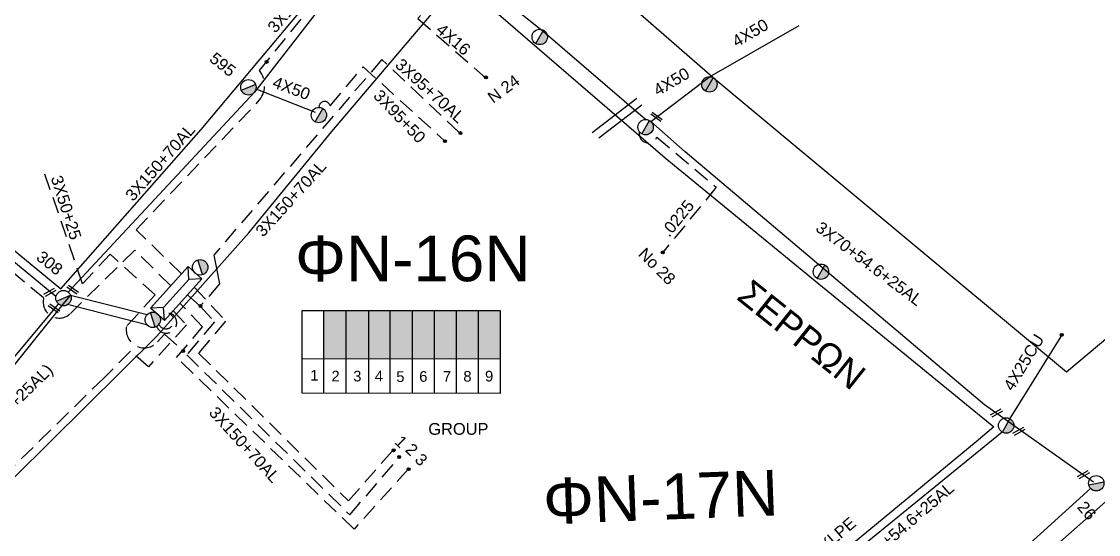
# Model space of a CAD drawing. Header units: millimetres. Extents: x 898 to 5598, y 789 to 3443.
# Drawn here: x 1636.7 to 1801.7, y 1351.7 to 1430.2 of the extents above; entities that cross this region are included whole.
import ezdxf

# ---------------------------------------------------------------- set-up
doc = ezdxf.new("R2010")
doc.units = ezdxf.units.MM
doc.linetypes.add('DASHED', pattern=[19.05, 12.7, -6.35])
for name, color, linetype in [('Pillar OTE', 7, 'Continuous'), ('Άγνωστα', 7, 'Continuous'), ('Γυμνά εναέρια ΧΤ (3Φ)   4x50CU', 7, 'Continuous'), ('Εναέρια παροχή ΧΤ 4x16', 7, 'SYN_LINE'), ('Επιγραφές - Σχήματα', 7, 'Continuous'), ('Καλώδια ΧΤ   3x150+70AL', 7, 'DASHED'), ('Καλώδια ΧΤ   3x150AL+50CU', 7, 'DASHED'), ('Καλώδια ΧΤ   3x150AL+50XLPE', 7, 'DASHED'), ('Καλώδια ΧΤ   3x95+50 AL XLPE', 7, 'DASHED'), ('Καλώδια ΧΤ   4x25CU', 7, 'DASHED'), ('Μηχανική τομή', 7, 'Continuous'), ('Στύλος Ξύλινος', 7, 'Continuous'), ('Στύλος Ξύλινος @ 1', 7, 'Continuous'), ('Στύλος ΦΜ', 7, 'Continuous'), ('Στύλος ΦΜ @ 1', 7, 'Continuous'), ('Συνδέσεις', 7, 'Continuous'), ('Συνεστραμμένα ΧΤ   3x70+54.6+25 AL', 7, 'SYN_LINE'), ('Συνεστραμμένα ΧΤ   4x120+25 AL', 7, 'SYN_LINE'), ('Υποσταθμός εναέριος 2 στύλων', 7, 'Continuous'), ('Υποσταθμός πόλεως', 7, 'Continuous'), ('Υπόβαθρο ΔΕΗ', 7, 'Continuous'), ('Υπόγεια καλώδια Παροχών ΧΤ   .0225', 7, 'DASHED'), ('Υπόγεια καλώδια Παροχών ΧΤ   4x50AL', 7, 'DASHED')]:
    doc.layers.add(name, color=color, linetype=linetype)
doc.styles.add('arial', font='arial.ttf')
doc.styles.get("Standard").update_dxf_attribs({"font": 'arial.ttf'})
doc.linetypes.add('SYN_LINE', pattern='A,0.5,-0.0001,["/\\/\\/\\/",Standard,S=0.1,R=0,X=0,Y=-0.05],-0.25', length=0.7501)

# ---------------------------------------------------------------- blocks, each defined once
blk = doc.blocks.new('ΥΠΑΡΧΩΝ ΤΣΙΜΕΝΤΕΝΙΟΣ ΣΤΥΛΟΣ')
at = {"layer": 'Στύλος ΦΜ'}
blk.add_hatch(color=7, dxfattribs=at).paths.add_polyline_path([(-1.29, -2.28, 0.574793), (2.62, 0, 0.268822), (1.3, 2.27)])
at = {"layer": 'Στύλος ΦΜ', "color": 7}
blk.add_line((-1.29, -2.28), (1.3, 2.27), dxfattribs=at)
blk.add_circle((0, 0), 2.62, dxfattribs=at)
at = {"layer": 'Στύλος ΦΜ', "flags": 4}
for tag, p in [('ΑΡΙΘΜΟΣ', (-4.68, 8.05)), ('ΤΥΠΟΣ', (-4.91, 3.03))]:
    blk.add_attdef(tag, p, '', height=4, dxfattribs=at)
blk = doc.blocks.new('ΥΠΑΡΧΩΝ ΞΥΛΙΝΟΣ ΣΤΥΛΟΣ')
at = {"layer": 'Στύλος Ξύλινος'}
h = blk.add_hatch(color=7, dxfattribs=at)
h.paths.add_polyline_path([(-2.62, 0, 0.270008), (-1.29, -2.28), (1.3, 2.27, 0.576266)])
h.paths.add_polyline_path([(-1.29, -2.28, 0.574793), (2.62, 0, 0.268822), (1.3, 2.27)])
at = {"layer": 'Στύλος Ξύλινος', "color": 7}
blk.add_line((-1.29, -2.28), (1.3, 2.27), dxfattribs=at)
blk.add_circle((0, 0), 2.62, dxfattribs=at)
at = {"layer": 'Στύλος Ξύλινος', "flags": 4}
for tag, p in [('ΑΡΙΘΜΟΣ', (-4.91, 8.6)), ('ΤΥΠΟΣ', (-4.85, 3.39))]:
    blk.add_attdef(tag, p, '', height=4, dxfattribs=at)
blk = doc.blocks.new('ΥΠΟΣΤΑΘΜΟΣ ΕΝΑΕΡΙΟΣ ΕΠΙ 2 ΣΤΥΛΩΝ')
at = {"layer": 'Υποσταθμός εναέριος 2 στύλων', "linetype": 'Continuous'}
for points in [[(-11.97, -2.11, 0.574793), (-8.45, -0.07, 0.268822), (-9.64, 1.98)], [(9.68, -2.15, 0.574793), (13.19, -0.1, 0.268822), (12.01, 1.95)]]:
    blk.add_hatch(color=256, dxfattribs=at).paths.add_polyline_path(points)
for p, q in [((-11.97, -2.11), (-9.64, 1.98)), ((9.68, -2.15), (12.01, 1.95))]:
    blk.add_line(p, q, dxfattribs=at)
for centre in [(-10.81, -0.07), (10.84, -0.1)]:
    blk.add_circle(centre, 2.36, dxfattribs=at)
at = {"layer": 'Υποσταθμός πόλεως', "linetype": 'Continuous', "ltscale": 40}
blk.add_lwpolyline([(-8.57, 2.82), (8.57, 2.82), (8.57, -2.82), (-8.57, -2.82)], close=True, dxfattribs=at)
for points in [[(-5.75, 0), (-8.57, 2.82)], [(-8.57, -2.82), (-5.75, 0)], [(-5.75, 0), (5.75, 0)], [(5.75, 0), (8.57, 2.82)], [(8.57, -2.82), (5.75, 0)]]:
    blk.add_lwpolyline(points, dxfattribs=at)
at = {"layer": 'Υποσταθμός εναέριος 2 στύλων', "ltscale": 40, "flags": 1}
for tag, p in [('ΜΕΤΑΣΧΗΜΑΤΙΣΜΟΣ', (14.09, 2.51)), ('ΙΣΧΥΣ', (14.07, -0.28)), ('ΑΡΙΘΜΟΣ', (14.19, -3))]:
    blk.add_attdef(tag, p, '', height=1.8, dxfattribs=at)
blk = doc.blocks.new('ΜΗΧΑΝΙΚΗ ΤΟΜΗ')
at = {"layer": 'Μηχανική τομή', "ltscale": 40}
for p, q in [((-1.89, 0.78), (1.89, 0.78)), ((1.89, 0), (-1.89, 0))]:
    blk.add_line(p, q, dxfattribs=at)
blk = doc.blocks.new('_ΣΥΝΔΕΣΗ')
at = {"layer": 'Συνδέσεις', "linetype": 'SYN_LINE', "ltscale": 40}
blk.add_hatch(color=256, dxfattribs=at).paths.add_polyline_path([(0.5, -0.01, 1), (-0.5, -0.01, 1)])
at = {"layer": 'Συνδέσεις'}
blk.add_circle((0, -0.01), 0.5, dxfattribs=at)

msp = doc.modelspace()

# ---------------------------------------------------------------- hatches: boundary and pattern name
at = {"layer": 'Καλώδια ΧΤ   3x150AL+50XLPE', "linetype": 'DASHED', "ltscale": 0.2}
h = msp.add_hatch(color=2, dxfattribs=at)
h.dxf.hatch_style = 1
h.paths.add_polyline_path([(1683.02, 1378.62), (1686.46, 1378.62), (1686.46, 1385.98), (1683.02, 1385.98)])
h = msp.add_hatch(color=1, dxfattribs=at)
h.dxf.hatch_style = 1
h.paths.add_polyline_path([(1689.9, 1385.98), (1686.46, 1385.98), (1686.46, 1378.62), (1689.9, 1378.62)])
h = msp.add_hatch(color=6, dxfattribs=at)
h.dxf.hatch_style = 1
h.paths.add_polyline_path([(1689.9, 1378.62), (1693.2, 1378.61), (1693.2, 1385.98), (1689.9, 1385.98)])
h = msp.add_hatch(color=30, dxfattribs=at)
h.dxf.hatch_style = 1
h.paths.add_polyline_path([(1696.58, 1385.98), (1693.2, 1385.98), (1693.2, 1378.61), (1696.58, 1378.61)])
h = msp.add_hatch(color=85, dxfattribs=at)
h.dxf.hatch_style = 1
h.paths.add_polyline_path([(1699.98, 1385.98), (1696.58, 1385.98), (1696.58, 1378.61), (1699.98, 1378.61)])
h = msp.add_hatch(color=62, dxfattribs=at)
h.dxf.hatch_style = 1
h.paths.add_polyline_path([(1703.32, 1385.98), (1699.98, 1385.98), (1699.98, 1378.61), (1703.32, 1378.6)])
h = msp.add_hatch(color=27, dxfattribs=at)
h.dxf.hatch_style = 1
h.paths.add_polyline_path([(1706.7, 1385.98), (1703.32, 1385.98), (1703.32, 1378.6), (1706.7, 1378.6)])
h = msp.add_hatch(color=151, dxfattribs=at)
h.dxf.hatch_style = 1
h.paths.add_polyline_path([(1710.03, 1385.98), (1706.7, 1385.98), (1706.7, 1378.6), (1710.02, 1378.6)])

# ---------------------------------------------------------------- linework, layer by layer
at = {"layer": 'Pillar OTE', "ltscale": 40}
for points in [[(1679.69, 1373.34), (1679.69, 1385.98), (1710.03, 1385.98), (1710.02, 1373.31), (1679.69, 1373.34)], [(1683.02, 1373.34), (1683.02, 1385.98)], [(1686.46, 1373.34), (1686.46, 1385.98)], [(1689.9, 1373.33), (1689.9, 1385.98)], [(1693.2, 1373.33), (1693.2, 1385.98)], [(1696.58, 1373.33), (1696.58, 1385.98)], [(1699.98, 1373.32), (1699.98, 1385.98)], [(1703.32, 1373.32), (1703.32, 1385.98)], [(1706.7, 1373.32), (1706.7, 1385.98)], [(1679.69, 1378.63), (1710.02, 1378.6)]]:
    msp.add_lwpolyline(points, dxfattribs=at)
at = {"layer": 'Άγνωστα', "color": 30}
for points in [[(1693.01, 1446.03), (1672.39, 1419.45), (1643.86, 1388.82)], [(1672.62, 1419.93), (1681.71, 1416.36)]]:
    msp.add_lwpolyline(points, dxfattribs=at)
at = {"layer": 'Άγνωστα', "color": 30, "linetype": 'SYN_LINE', "ltscale": 20}
msp.add_lwpolyline([(1732.31, 1415.25), (1716.68, 1428.66), (1694.67, 1446.22)], dxfattribs=at)
at = {"layer": 'Άγνωστα', "color": 1, "linetype": 'DASHED', "ltscale": 0.2}
msp.add_lwpolyline([(1657.16, 1388.38), (1657.16, 1388.38), (1650.27, 1394.63), (1646.06, 1390.08), (1639.88, 1408.08)], dxfattribs=at)
at = {"layer": 'Άγνωστα', "color": 85, "linetype": 'SYN_LINE', "ltscale": 20}
msp.add_lwpolyline([(1535.24, 1278.92), (1554.66, 1297.07), (1585.23, 1326.36), (1615.37, 1358.09), (1628.99, 1371), (1642.37, 1386.99)], dxfattribs=at)
at = {"layer": 'Γυμνά εναέρια ΧΤ (3Φ)   4x50CU', "color": 1, "linetype": 'SYN_LINE', "ltscale": 10}
msp.add_lwpolyline([(1733.09, 1414.96), (1742.09, 1421.79), (1755.84, 1429.65)], dxfattribs=at)
at = {"layer": 'Εναέρια παροχή ΧΤ 4x16', "color": 30, "linetype": 'DASHED', "ltscale": 0.2}
msp.add_lwpolyline([(1695.17, 1443.73), (1702.76, 1436.98), (1697.43, 1430.69), (1707.8, 1421.63)], dxfattribs=at)
at = {"layer": 'Επιγραφές - Σχήματα', "linetype": 'Continuous', "ltscale": 20}
for points in [[(1724.11, 1413.26), (1730.95, 1418.49)], [(1725.14, 1412.46), (1731.74, 1417.47)]]:
    msp.add_lwpolyline(points, dxfattribs=at)
at = {"layer": 'Καλώδια ΧΤ   3x150+70AL', "color": 30, "ltscale": 0.2}
msp.add_lwpolyline([(1661.22, 1391.63), (1654.24, 1398.35), (1672.96, 1417.99, 0.374867), (1673.17, 1422.73), (1691.58, 1445.49)], format="xyb", dxfattribs=at)
at = {"layer": 'Καλώδια ΧΤ   3x150+70AL', "color": 2, "ltscale": 0.2}
for points in [[(1703.75, 1413.24), (1691.92, 1424.43), (1666.15, 1394.49), (1666.59, 1392.41), (1667.03, 1390.07), (1664.08, 1386.64)], [(1662.11, 1388.41), (1664.08, 1386.64), (1666.27, 1384.29), (1662.02, 1379.2), (1686.99, 1354.72), (1694.59, 1363.5)]]:
    msp.add_lwpolyline(points, dxfattribs=at)
at = {"layer": 'Καλώδια ΧΤ   3x150+70AL', "color": 6, "ltscale": 0.2}
msp.add_lwpolyline([(1663.17, 1389.59), (1667.97, 1384.38), (1663.82, 1379.49), (1686.78, 1356.86), (1693.57, 1364.56)], dxfattribs=at)
at = {"layer": 'Καλώδια ΧΤ   3x150+70AL', "color": 1, "ltscale": 0.2}
msp.add_lwpolyline([(1695.94, 1361.7), (1687.64, 1352.52), (1660.46, 1378.83), (1664.45, 1383.5), (1660.95, 1387.13)], dxfattribs=at)
at = {"layer": 'Καλώδια ΧΤ   3x150AL+50CU', "color": 30, "linetype": 'Continuous', "ltscale": 0.2}
msp.add_lwpolyline([(1641.97, 1388.14), (1606.42, 1417.42), (1584.23, 1436.44)], dxfattribs=at)
at = {"layer": 'Καλώδια ΧΤ   3x150AL+50CU', "color": 1, "linetype": 'DASHED', "ltscale": 0.2}
for points in [[(1657.16, 1388.38), (1652.79, 1383.57)], [(1657.55, 1381.21), (1658.58, 1382.36), (1661.42, 1379.94)]]:
    msp.add_lwpolyline(points, dxfattribs=at)
at = {"layer": 'Καλώδια ΧΤ   3x150AL+50CU', "color": 27, "linetype": 'DASHED', "ltscale": 0.2}
msp.add_lwpolyline([(1659.92, 1385.95), (1662, 1383.81), (1656.13, 1377.38), (1653.41, 1379.77)], dxfattribs=at)
at = {"layer": 'Καλώδια ΧΤ   3x150AL+50CU', "color": 27, "ltscale": 0.2}
msp.add_lwpolyline([(1653.41, 1379.77), (1649.35, 1375.71), (1619.21, 1346.2), (1600.91, 1327.75), (1600.91, 1327.75), (1593.27, 1320), (1591.67, 1320.39), (1577.2, 1306.01), (1574.96, 1305.31, 0.238976), (1572.7, 1303.1, 0.186273), (1572.81, 1300.58, -0.261597), (1572.7, 1299.55), (1549.73, 1277.78), (1548.38, 1276.22), (1540.98, 1268.94), (1550.84, 1257.36), (1550.95, 1256.41, 0.385721), (1553.35, 1254.32)], format="xyb", dxfattribs=at)
at = {"layer": 'Καλώδια ΧΤ   3x150AL+50CU', "color": 3, "linetype": 'DASHED', "ltscale": 0.2}
msp.add_arc((1658.89, 1384.12), 1.59, 199.4262, 83.2253, dxfattribs=at)
at = {"layer": 'Καλώδια ΧΤ   3x150AL+50CU', "color": 85, "linetype": 'DASHED', "ltscale": 0.2}
msp.add_arc((1658.82, 1384.42), 1.22, 199.4976, 69.1852, dxfattribs=at)
at = {"layer": 'Καλώδια ΧΤ   3x150AL+50CU', "color": 1, "linetype": 'DASHED', "ltscale": 0.2}
msp.add_arc((1655.5, 1383.04), 2.76, 168.9778, 318.2818, dxfattribs=at)
at = {"layer": 'Καλώδια ΧΤ   3x95+50 AL XLPE', "color": 30, "linetype": 'DASHED', "ltscale": 0.2}
msp.add_lwpolyline([(1683.98, 1417.33), (1689.06, 1423.3), (1701.45, 1412.05)], dxfattribs=at)
msp.add_arc((1683.14, 1417.13), 0.874, 13.6869, 181.6191, dxfattribs=at)
at = {"layer": 'Καλώδια ΧΤ   4x25CU', "color": 1, "linetype": 'SYN_LINE', "ltscale": 15}
msp.add_lwpolyline([(1788.08, 1369.32), (1796.23, 1382.42)], dxfattribs=at)
at = {"layer": 'Συνεστραμμένα ΧΤ   3x70+54.6+25 AL', "color": 1, "ltscale": 20}
for points in [[(1800.91, 1359.72), (1784.25, 1371.57), (1738.37, 1410.3), (1733.09, 1414.96)], [(1786.93, 1367.39), (1760.72, 1346.03)]]:
    msp.add_lwpolyline(points, dxfattribs=at)
at = {"layer": 'Συνεστραμμένα ΧΤ   3x70+54.6+25 AL', "color": 1, "linetype": 'SYN_LINE', "ltscale": 20}
msp.add_lwpolyline([(1749.94, 1314.1), (1749.94, 1314.1), (1775.28, 1335.93), (1800.49, 1358.76)], dxfattribs=at)
at = {"layer": 'Συνεστραμμένα ΧΤ   4x120+25 AL', "color": 62, "ltscale": 20}
for points in [[(1642.89, 1386.74), (1644.09, 1388.18)], [(1535.7, 1277.93), (1538.66, 1278.19), (1551.41, 1290.92), (1551.51, 1293.38), (1553.31, 1294.01), (1580.52, 1319.96), (1580.45, 1321.44), (1582.04, 1321.33), (1607.5, 1347.32), (1613.57, 1353.94), (1613.41, 1355.53), (1614.92, 1355.1), (1628.71, 1369.66), (1628.99, 1371), (1630.05, 1370.78), (1643.09, 1386.98)]]:
    msp.add_lwpolyline(points, dxfattribs=at)
at = {"layer": 'Συνεστραμμένα ΧΤ   4x120+25 AL', "color": 85, "ltscale": 15}
msp.add_lwpolyline([(1644.09, 1388.18), (1644.22, 1388.33), (1655.94, 1385.37)], dxfattribs=at)
at = {"layer": 'Συνεστραμμένα ΧΤ   4x120+25 AL', "color": 62, "ltscale": 15}
msp.add_lwpolyline([(1643.65, 1386.8), (1643.77, 1386.95), (1656.03, 1383.79)], dxfattribs=at)
at = {"layer": 'Υπόβαθρο ΔΕΗ'}
for points in [[(1713.47, 1447.09), (1757.33, 1498.75), (1770.19, 1513.38, -0.361183), (1777.17, 1514.49), (1791.64, 1491.19), (1805.15, 1468.23), (1843.41, 1437.18), (1838.56, 1411.55), (1796.79, 1376.56), (1742.95, 1421.38), (1713.47, 1447.09)], [(1772.18, 1329.7), (1803.23, 1357.12), (1810.7, 1363.51, -0.582368), (1814.6, 1362.09), (1803.01, 1316.47), (1769.97, 1327.42), (1772.18, 1329.7)]]:
    msp.add_lwpolyline(points, format="xyb", dxfattribs=at)
for points in [[(1585.85, 1437.06), (1615.45, 1411.79), (1642.71, 1389.34), (1664.24, 1413.73), (1687.37, 1441.3), (1692.08, 1446.67), (1660.59, 1473.21), (1635.45, 1495.85), (1634.77, 1495.68), (1623.61, 1482.63), (1605.51, 1461.73), (1597.31, 1451.76), (1585.85, 1437.06)], [(1602.77, 1328.01), (1657.41, 1382.09), (1657.41, 1382.09), (1671.55, 1397.89), (1684.24, 1413.39), (1703.85, 1436.51), (1735.33, 1409.39), (1758.3, 1390.53), (1785.67, 1368.19), (1782.97, 1365.87), (1782.97, 1365.87), (1752.41, 1340.67), (1725.51, 1318.04), (1703.51, 1299.42), (1678.46, 1277.49), (1659.46, 1261.02), (1635.21, 1239.8)]]:
    msp.add_lwpolyline(points, dxfattribs=at)
at = {"layer": 'Υπόγεια καλώδια Παροχών ΧΤ   .0225', "color": 1, "ltscale": 0.2}
msp.add_lwpolyline([(1734.05, 1412.56), (1743.13, 1404.88), (1734.93, 1394.88)], dxfattribs=at)
msp.add_arc((1732.74, 1413.05), 1.4, 167.5709, 339.794, dxfattribs=at)
at = {"layer": 'Υπόγεια καλώδια Παροχών ΧΤ   4x50AL', "color": 151, "ltscale": 0.2}
msp.add_lwpolyline([(1659.56, 1389.79), (1654.04, 1395.26), (1644.22, 1385.56, -0.761137), (1640.09, 1387.93), (1611.37, 1411.64), (1591.46, 1428.21), (1584.84, 1434.31), (1583.8, 1434.35, -0.814705), (1583.52, 1436.05, 10.798239)], format="xyb", dxfattribs=at)

# ---------------------------------------------------------------- block references
at = {"layer": 'Μηχανική τομή', "xscale": 0.4999999999999998, "yscale": 0.4999999999999998, "zscale": 0.4999999999999998}
for p, rotation in [((1733.87, 1415.49), 324.6353855541657), ((1641.13, 1388.62), 29.16301988990516), ((1644.42, 1389.03), 324.6353855541657), ((1641.56, 1386.18), 324.6353855541657), ((1786.17, 1370.14), 29.16301988990516), ((1789.6, 1367.34), 29.16301988990516), ((1799.5, 1360.7), 29.16301988990516)]:
    msp.add_blockref('ΜΗΧΑΝΙΚΗ ΤΟΜΗ', p, dxfattribs=dict(at, rotation=rotation))
at = {"layer": 'Στύλος Ξύλινος @ 1', "ltscale": 40, "xscale": 0.4499999999998181, "yscale": 0.4499999999998181, "zscale": 0.4499999999998181}
msp.add_blockref('ΥΠΑΡΧΩΝ ΞΥΛΙΝΟΣ ΣΤΥΛΟΣ', (1742.09, 1420.62), dxfattribs=at)
at = {"layer": 'Στύλος ΦΜ @ 1', "ltscale": 40, "xscale": 0.4499999999998181, "yscale": 0.4499999999998181, "zscale": 0.4499999999998181}
for p in [(1716.09, 1427.88), (1682.26, 1415.92), (1732.31, 1414.07), (1759.18, 1391.94), (1787.55, 1368.39)]:
    msp.add_blockref('ΥΠΑΡΧΩΝ ΤΣΙΜΕΝΤΕΝΙΟΣ ΣΤΥΛΟΣ', p, dxfattribs=at)
at = {"layer": 'Στύλος ΦΜ @ 1', "ltscale": 40}
ref = msp.add_blockref('ΥΠΑΡΧΩΝ ΤΣΙΜΕΝΤΕΝΙΟΣ ΣΤΥΛΟΣ', (1671.46, 1420.17), dxfattribs=dict(at, xscale=0.4499999999998181, yscale=0.4499999999998181, zscale=0.4499999999998181, rotation=321.5504731370895))
ref.add_attrib('ΤΥΠΟΣ', '595', (1665.33, 1424.27), dxfattribs={"layer": 'Στύλος ΦΜ', "height": 1.8, "rotation": 321.5505, "flags": 4})
ref = msp.add_blockref('ΥΠΑΡΧΩΝ ΤΣΙΜΕΝΤΕΝΙΟΣ ΣΤΥΛΟΣ', (1643.13, 1387.89), dxfattribs=dict(at, xscale=0.4499999999998181, yscale=0.4499999999998181, zscale=0.4499999999998181, rotation=321.5504731370895))
ref.add_attrib('ΤΥΠΟΣ', '308', (1638.82, 1393.88), dxfattribs={"layer": 'Στύλος ΦΜ', "height": 1.8, "rotation": 321.5505, "flags": 4})
ref = msp.add_blockref('ΥΠΑΡΧΩΝ ΤΣΙΜΕΝΤΕΝΙΟΣ ΣΤΥΛΟΣ', (1801.36, 1359.55), dxfattribs=dict(at, xscale=0.4499999999998181, yscale=0.4499999999998181, zscale=0.4499999999998181, rotation=310.360779747437))
ref.add_attrib('ΤΥΠΟΣ', '26', (1798.33, 1355.85), dxfattribs={"layer": 'Στύλος ΦΜ', "height": 1.8, "rotation": 310.3608, "flags": 4})
at = {"layer": 'Συνδέσεις', "xscale": 0.4499999999999886, "yscale": 0.4499999999999886, "zscale": 0.4499999999999886}
for p in [(1674.24, 1424.07), (1707.85, 1421.7), (1703.95, 1413.17), (1701.57, 1411.93), (1734.94, 1394.9), (1664.12, 1386.7), (1796.07, 1382.28), (1661.45, 1379.8), (1693.7, 1364.6), (1694.56, 1363.58), (1696, 1361.71)]:
    msp.add_blockref('_ΣΥΝΔΕΣΗ', p, dxfattribs=at)
at = {"layer": 'Υποσταθμός εναέριος 2 στύλων', "xscale": 0.5, "yscale": 0.5, "zscale": 0.5, "rotation": 47.99710866046036}
msp.add_blockref('ΥΠΟΣΤΑΘΜΟΣ ΕΝΑΕΡΙΟΣ ΕΠΙ 2 ΣΤΥΛΩΝ', (1660.4, 1388.62), dxfattribs=at)

# ---------------------------------------------------------------- texts
at = {"ltscale": 40, "insert": (1678.61, 1397.48), "char_height": 7, "width": 94.4586, "attachment_point": 1, "style": 'arial'}
msp.add_mtext('ΦN-16N', dxfattribs=at)
at = {"ltscale": 40, "width": 94.4586, "attachment_point": 1, "style": 'arial'}
for s, insert, char_height, rotation in [('ΣΕΡΡΩΝ', (1748.55, 1390.99), 4, 321.3752), ('ΦN-17N', (1716.47, 1360.27), 7, 2.1857)]:
    msp.add_mtext(s, dxfattribs=dict(at, insert=insert, char_height=char_height, rotation=rotation))
at = {"ltscale": 30, "char_height": 1.63, "width": 11.2573, "attachment_point": 1}
for s, insert in [('1', (1680.94, 1376.9)), ('2', (1684.18, 1376.77)), ('3', (1687.51, 1376.77)), ('4', (1690.81, 1376.77)), ('5', (1694.11, 1376.69)), ('6', (1697.63, 1376.72)), ('7', (1701.26, 1376.72)), ('8', (1704.38, 1376.74)), ('9', (1707.71, 1376.77))]:
    msp.add_mtext(s, dxfattribs=dict(at, insert=insert))
at = {"layer": 'Άγνωστα', "ltscale": 40, "char_height": 1.8, "attachment_point": 1, "style": 'arial'}
for s, insert, width, rotation in [('3X150+50', (1674.23, 1429.53), 31.6072, 49.5046), ('4X50', (1745.35, 1427.79), 31.6072, 30.3825), ('4X50', (1733.28, 1420.34), 31.6072, 30.3825), ('4X50', (1675.62, 1421.91), 31.6072, 339.5784), ('N 24', (1707.89, 1419.07), 7.1535, 36.6323), ('3X95+50', (1691.77, 1420.01), 31.6072, 313.8252), ('3X50+25', (1642.88, 1406.87), 31.6072, 287.5414), ('No 28', (1732.33, 1395.78), 7.1535, 315.0369), ('GROUP', (1699.02, 1368.77), 21.4849, 0.0464), ('1', (1695, 1367.05), 7.1535, 315.0369), ('2', (1696.63, 1365.85), 7.1535, 315.0369), ('3', (1698.09, 1364.3), 7.1535, 315.0369), ('3X150+50XLPE', (1749.93, 1342.82), 31.6072, 40.6557)]:
    msp.add_mtext(s, dxfattribs=dict(at, insert=insert, width=width, rotation=rotation))
at = {"layer": 'Εναέρια παροχή ΧΤ 4x16', "ltscale": 20, "insert": (1701.23, 1430.11), "char_height": 1.8, "width": 31.6072, "attachment_point": 1, "rotation": 319.3287, "style": 'arial'}
msp.add_mtext('4X16', dxfattribs=at)
at = {"layer": 'Καλώδια ΧΤ   3x150+70AL', "ltscale": 0.2, "char_height": 1.8, "width": 31.6072, "attachment_point": 1, "style": 'arial'}
for s, insert, rotation in [('3X95+70AL', (1695.01, 1424.76), 317.7582), ('3X150+70AL', (1652.44, 1403.79), 48.6929), ('3X150+70AL', (1672.38, 1398.35), 47.7582), ('3X150+70AL', (1666.62, 1371.48), 312.3478)]:
    msp.add_mtext(s, dxfattribs=dict(at, insert=insert, rotation=rotation))
at = {"layer": 'Καλώδια ΧΤ   4x25CU', "ltscale": 0.2, "insert": (1787.02, 1374.46), "char_height": 1.8, "width": 31.6072, "attachment_point": 1, "rotation": 58.9016, "style": 'arial'}
msp.add_mtext('4X25CU', dxfattribs=at)
at = {"layer": 'Συνεστραμμένα ΧΤ   3x70+54.6+25 AL', "ltscale": 20, "char_height": 1.8, "width": 31.6072, "attachment_point": 1, "style": 'arial'}
for insert, rotation in [((1759.3, 1399.76), 323.1543), ((1763.73, 1347.16), 40.6557)]:
    msp.add_mtext('3X70+54.6+25AL', dxfattribs=dict(at, insert=insert, rotation=rotation))
at = {"layer": 'Συνεστραμμένα ΧΤ   4x120+25 AL', "ltscale": 20, "insert": (1627.76, 1365.64), "char_height": 1.8, "width": 31.6072, "attachment_point": 1, "rotation": 44.3019, "style": 'arial'}
msp.add_mtext('2(4X120+25AL)', dxfattribs=at)
at = {"layer": 'Υπόγεια καλώδια Παροχών ΧΤ   .0225', "ltscale": 0.2, "insert": (1734.53, 1398.25), "char_height": 1.8, "width": 31.6072, "attachment_point": 1, "rotation": 51.0473, "style": 'arial'}
msp.add_mtext('.0225', dxfattribs=at)

doc.saveas('drawing.dxf')
